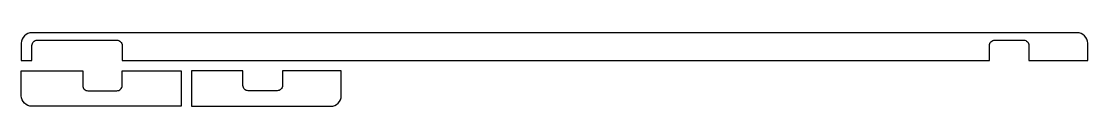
# Model space of a CAD drawing. Header units: millimetres. Extents: x 1971 to 2376, y 1445 to 1473.
import ezdxf

# ---------------------------------------------------------------- set-up
doc = ezdxf.new("R2010")
doc.units = ezdxf.units.MM

msp = doc.modelspace()

# ---------------------------------------------------------------- linework, layer by layer
for points in [[(1971.33, 1462.03), (1975.38, 1462.03), (1975.38, 1467.68, -0.414214), (1977.38, 1469.68), (1996.64, 1469.68), (2007.64, 1469.68, -0.414214), (2009.64, 1467.68), (2009.64, 1462.03), (2339.14, 1462.03), (2339.14, 1467.68, -0.414214), (2341.14, 1469.68), (2352.14, 1469.68, -0.414214), (2354.14, 1467.68), (2354.14, 1462.03), (2376.46, 1462.03), (2376.46, 1468.53, 0.414214), (2372.46, 1472.53), (2342.64, 1472.53), (2177.39, 1472.53), (2005.14, 1472.53), (1975.33, 1472.53, 0.414214), (1971.33, 1468.53)], [(1971.33, 1458.03), (1994.64, 1458.03), (1994.64, 1452.53, 0.414214), (1996.64, 1450.53), (2007.64, 1450.53, 0.414214), (2009.64, 1452.53), (2009.64, 1458.03), (2032.03, 1458.03), (2032.03, 1444.63), (1975.33, 1444.63, -0.414214), (1971.33, 1448.63)], [(2036.03, 1444.63), (2088.86, 1444.63, 0.414214), (2092.86, 1448.63), (2092.86, 1458.03), (2070.54, 1458.03), (2070.54, 1452.53, -0.414214), (2068.54, 1450.53), (2057.54, 1450.53, -0.414214), (2055.54, 1452.53), (2055.54, 1458.03), (2036.03, 1458.03)]]:
    msp.add_lwpolyline(points, format="xyb", close=True)

doc.saveas('drawing.dxf')
